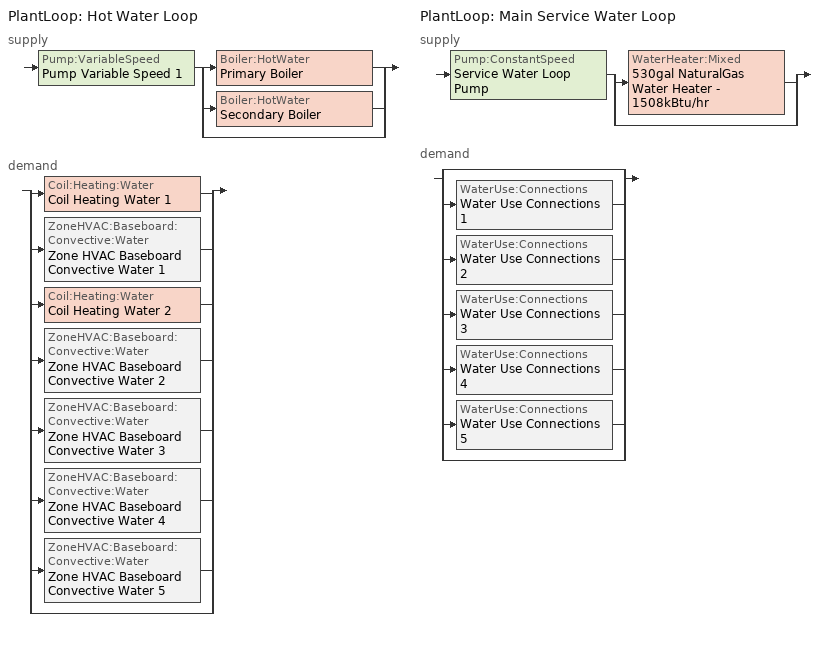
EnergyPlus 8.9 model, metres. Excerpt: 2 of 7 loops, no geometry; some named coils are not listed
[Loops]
PlantLoop 'Hot Water Loop'
 supply: Pump:VariableSpeed 'Pump Variable Speed 1' > split
  | Boiler:HotWater 'Primary Boiler'
  | Boiler:HotWater 'Secondary Boiler'
  | bypass
 demand: split
  | Coil:Heating:Water 'Coil Heating Water 1'
  | ZoneHVAC:Baseboard:Convective:Water 'Zone HVAC Baseboard Convective Water 1'
  | Coil:Heating:Water 'Coil Heating Water 2'
  | ZoneHVAC:Baseboard:Convective:Water 'Zone HVAC Baseboard Convective Water 2'
  | ZoneHVAC:Baseboard:Convective:Water 'Zone HVAC Baseboard Convective Water 3'
  | ZoneHVAC:Baseboard:Convective:Water 'Zone HVAC Baseboard Convective Water 4'
  | ZoneHVAC:Baseboard:Convective:Water 'Zone HVAC Baseboard Convective Water 5'
  | bypass
PlantLoop 'Main Service Water Loop'
 supply: Pump:ConstantSpeed 'Service Water Loop Pump' > split
  | WaterHeater:Mixed '530gal NaturalGas Water Heater - 1508kBtu/hr'
  | bypass
 demand: split
  | bypass
  | WaterUse:Connections 'Water Use Connections 1'
  | WaterUse:Connections 'Water Use Connections 2'
  | WaterUse:Connections 'Water Use Connections 3'
  | WaterUse:Connections 'Water Use Connections 4'
  | WaterUse:Connections 'Water Use Connections 5'
  | bypass
[ZoneHVAC:Baseboard:Convective:Water] Availability Schedule=Always On Discrete; Heating Design Capacity Method=HeatingDesignCapacity; Heating Design Capacity {W}=Autosize; Heating Design Capacity Per Floor Area {W/m2}=0; Fraction of Autosized Heating Design Capacity=0.8; U-Factor Times Area Value {W/K}=Autosize; Maximum Water Flow Rate {m3/s}=Autosize; Convergence Tolerance=0.001
Zone HVAC Baseboard Convective Water 3; Zone HVAC Baseboard Convective Water 4; Zone HVAC Baseboard Convective Water 5; Zone HVAC Baseboard Convective Water 1; Zone HVAC Baseboard Convective Water 2
[SetpointManager:Scheduled]
Service hot water setpoint manager: Control Variable=Temperature; Schedule=Service Water Loop Temp - 140F
[PlantLoop] Fluid Type=Water; Maximum Loop Flow Rate {m3/s}=Autosize; Minimum Loop Flow Rate {m3/s}=0; Plant Loop Volume {m3}=Autocalculate; Load Distribution Scheme=Optimal; Plant Loop Demand Calculation Scheme=SingleSetpoint
Name | Plant Equipment Operation Scheme | Maximum Loop Temperature {C} | Minimum Loop Temperature {C}
Hot Water Loop | Hot Water Loop Operation Schemes | 100 | 0
Main Service Water Loop | Main Service Water Loop Operation Schemes | 60 | 10
[Sizing:Plant] Loop Type=Heating; Sizing Option=NonCoincident; Zone Timesteps in Averaging Window=1; Coincident Sizing Factor Mode=None
Name | Design Loop Exit Temperature {C} | Loop Design Temperature Difference {deltaC}
Hot Water Loop | 82 | 16
Main Service Water Loop | 60 | 5
[Pump:VariableSpeed]
Pump Variable Speed 1: Design Maximum Flow Rate {m3/s}=Autosize; Design Pump Head {Pa}=179352; Design Power Consumption {W}=Autosize; Motor Efficiency=0.9; Fraction of Motor Inefficiencies to Fluid Stream=0; Coefficient 1 of the Part Load Performance Curve=0; Coefficient 2 of the Part Load Performance Curve=1; Coefficient 3 of the Part Load Performance Curve=0; Coefficient 4 of the Part Load Performance Curve=0; Design Minimum Flow Rate {m3/s}=0; Pump Control Type=Intermittent; Skin Loss Radiative Fraction=0.5; Design Power Sizing Method=PowerPerFlowPerPressure; Design Electric Power per Unit Flow Rate {W/(m3/s)}=348701.1; Design Shaft Power per Unit Flow Rate per Unit Head=1.28205; Design Minimum Flow Rate Fraction=0
[Boiler:HotWater] Fuel Type=NaturalGas; Nominal Capacity {W}=Autosize; Nominal Thermal Efficiency=0.8; Design Water Outlet Temperature {C}=82; Design Water Flow Rate {m3/s}=Autosize; Minimum Part Load Ratio=0; Maximum Part Load Ratio=1; Optimum Part Load Ratio=1; Water Outlet Upper Temperature Limit {C}=99; Boiler Flow Mode=ConstantFlow; Parasitic Electric Load {W}=0; Sizing Factor=1
Primary Boiler; Secondary Boiler
[SetpointManager:OutdoorAirReset]
Setpoint Manager Outdoor Air Reset 1: Control Variable=Temperature; Setpoint at Outdoor Low Temperature {C}=82; Outdoor Low Temperature {C}=-16; Setpoint at Outdoor High Temperature {C}=60; Outdoor High Temperature {C}=0
[PlantEquipmentOperationSchemes] Control Scheme Object Type 1=PlantEquipmentOperation:HeatingLoad; Control Scheme Schedule Name 1=Always On Discrete
Name | Control Scheme Name 1
Hot Water Loop Operation Schemes | Hot Water Loop Heating Operation Scheme
Main Service Water Loop Operation Schemes | Main Service Water Loop Heating Operation Scheme
[PlantEquipmentOperation:HeatingLoad] Load Range Lower Limit 1 {W}=0; Load Range Upper Limit 1 {W}=1000000000
Name | Range Equipment List Name 1
Hot Water Loop Heating Operation Scheme | Hot Water Loop Heating Equipment List
Main Service Water Loop Heating Operation Scheme | Main Service Water Loop Heating Equipment List
[PlantEquipmentList]
Hot Water Loop Heating Equipment List: Boiler:HotWater, Primary Boiler, Boiler:HotWater, Secondary Boiler
Main Service Water Loop Heating Equipment List: WaterHeater:Mixed, 530gal NaturalGas Water Heater - 1508kBtu/hr
[Pump:ConstantSpeed]
Service Water Loop Pump: Design Flow Rate {m3/s}=Autosize; Design Pump Head {Pa}=241467; Design Power Consumption {W}=Autosize; Motor Efficiency=0.9; Fraction of Motor Inefficiencies to Fluid Stream=0; Pump Control Type=Intermittent; Design Power Sizing Method=PowerPerFlowPerPressure; Design Electric Power per Unit Flow Rate {W/(m3/s)}=348701.1; Design Shaft Power per Unit Flow Rate per Unit Head=1.28205
[WaterHeater:Mixed]
530gal NaturalGas Water Heater - 1508kBtu/hr: Tank Volume {m3}=2.00712; Setpoint Temperature Schedule=Service Water Loop Temp - 140F; Deadband Temperature Difference {deltaC}=2; Maximum Temperature Limit {C}=82.2222; Heater Control Type=Cycle; Heater Maximum Capacity {W}=442048; Heater Ignition Minimum Flow Rate {m3/s}=0; Heater Ignition Delay {s}=0; Heater Fuel Type=NaturalGas; Heater Thermal Efficiency=0.8; Off Cycle Parasitic Fuel Consumption Rate {W}=20; Off Cycle Parasitic Fuel Type=NaturalGas; Off Cycle Parasitic Heat Fraction to Tank=0.8; On Cycle Parasitic Fuel Consumption Rate {W}=0; On Cycle Parasitic Fuel Type=NaturalGas; On Cycle Parasitic Heat Fraction to Tank=0; Ambient Temperature Indicator=Schedule; Ambient Temperature Schedule=Water Heater Ambient Temp Schedule - 70F; Off Cycle Loss Coefficient to Ambient Temperature {W/K}=6; Off Cycle Loss Fraction to Zone=1; On Cycle Loss Coefficient to Ambient Temperature {W/K}=6; On Cycle Loss Fraction to Zone=1; Use Side Effectiveness=1; Source Side Effectiveness=1; Use Side Design Flow Rate {m3/s}=Autosize; Source Side Design Flow Rate {m3/s}=Autosize; Indirect Water Heating Recovery Time {hr}=1.5; Source Side Flow Control Mode=IndirectHeatPrimarySetpoint
[WaterUse:Connections]
Name | Water Use Equipment Name 1
Water Use Connections 1 | Hotel/motel - lobby-space function Service Water Use 0.64gal/min
Water Use Connections 2 | Hotel/motel - rooms-space function Service Water Use 3.84gal/min
Water Use Connections 3 | Hway lodging - dining-space function Service Water Use 1.84gal/min
Water Use Connections 4 | Hway lodging - rooms-space function Service Water Use 3.84gal/min
Water Use Connections 5 | Lab - classrooms-space function Service Water Use 1.44gal/min
[WaterUse:Equipment]
Name | Peak Flow Rate {m3/s} | Flow Rate Fraction Schedule | Target Temperature Schedule | Zone | Sensible Fraction Schedule | Latent Fraction Schedule
Hotel/motel - lobby-space function Service Water Use 0.64gal/min | 4.017e-05 | NECB-H-Service Water Heating | Schedule Ruleset 5 | ALL_ST=Hotel/Motel - lobby_FL=Story 1_SCH=H | Schedule Ruleset 3 | Schedule Ruleset 4
Hotel/motel - rooms-space function Service Water Use 3.84gal/min | 0.000242107 | NECB-F-Service Water Heating | Schedule Ruleset 8 | DU_BT=Space Function_ST=Hotel/Motel - rooms_FL=Story 1_SCHF | Schedule Ruleset 6 | Schedule Ruleset 7
Hway lodging - dining-space function Service Water Use 1.84gal/min | 0.000115784 | NECB-B-Service Water Heating | Schedule Ruleset 11 | ALL_ST=Hway lodging - dining_FL=Story 1_SCH=B | Schedule Ruleset 9 | Schedule Ruleset 10
Hway lodging - rooms-space function Service Water Use 3.84gal/min | 0.000242107 | NECB-F-Service Water Heating | Schedule Ruleset 14 | DU_BT=Space Function_ST=Hway lodging - rooms_FL=Story 1_SCHF | Schedule Ruleset 12 | Schedule Ruleset 13
Lab - classrooms-space function Service Water Use 1.44gal/min | 9.07755e-05 | NECB-D-Service Water Heating | Schedule Ruleset 17 | ALL_ST=Lab - classrooms_FL=Story 1_SCH=D | Schedule Ruleset 15 | Schedule Ruleset 16
[Schedule:Day:Interval]
NECB-B-Service Water Heating Default; NECB-B-Service Water Heating Default|Wkdy Day: No, 01:00, 0.6, 02:00, 0.5, 09:00, 0.05, 11:00, 0.7, 12:00, 0.4, 13:00, 0.5, 15:00, 0.6, 16:00, 0.4, 18:00, 0.3, 19:00, 0.4, 20:00, 0.5, 22:00, 0.8, 24:00, 0.9
NECB-B-Service Water Heating Sat Day: No, 01:00, 0.7, 02:00, 0.6, 09:00, 0.05, 11:00, 0.7, 12:00, 0.4, 13:00, 0.5, 15:00, 0.6, 16:00, 0.4, 18:00, 0.3, 19:00, 0.4, 20:00, 0.5, 22:00, 0.8, 24:00, 0.9
NECB-B-Service Water Heating Sun|Hol Day: No, 01:00, 0.5, 02:00, 0.6, 09:00, 0.05, 11:00, 0.7, 12:00, 0.4, 13:00, 0.5, 15:00, 0.6, 16:00, 0.4, 18:00, 0.3, 19:00, 0.4, 20:00, 0.5, 22:00, 0.8, 24:00, 0.5
NECB-D-Service Water Heating Default; NECB-D-Service Water Heating Default|Wkdy Day: No, 08:00, 0.05, 10:00, 0.5, 16:00, 0.9, 17:00, 0.7, 18:00, 0.3, 21:00, 0.5, 22:00, 0.3, 24:00, 0.05
NECB-D-Service Water Heating Sat Day; NECB-D-Service Water Heating Sun|Hol Day; Schedule Day 10; Schedule Day 13; Schedule Day 16; Schedule Day 19; Schedule Day 7: No, 24:00, 0.05
NECB-F-Service Water Heating Default; NECB-F-Service Water Heating Default|Wkdy Day: No, 01:00, 0.5, 02:00, 0.3, 03:00, 0.2, 05:00, 0.1, 06:00, 0.2, 07:00, 0.4, 08:00, 0.6, 09:00, 0.9, 10:00, 0.7, 12:00, 0.5, 13:00, 0.4, 14:00, 0.5, 15:00, 0.4, 19:00, 0.3, 20:00, 0.5, 24:00, 0.7
NECB-F-Service Water Heating Sat Day: No, 01:00, 0.5, 02:00, 0.3, 03:00, 0.2, 05:00, 0.1, 06:00, 0.2, 07:00, 0.4, 08:00, 0.5, 09:00, 0.8, 10:00, 0.6, 15:00, 0.5, 16:00, 0.4, 19:00, 0.3, 20:00, 0.5, 24:00, 0.7
NECB-F-Service Water Heating Sun|Hol Day: No, 01:00, 0.5, 02:00, 0.3, 03:00, 0.2, 05:00, 0.1, 06:00, 0.2, 08:00, 0.4, 09:00, 0.6, 10:00, 0.9, 11:00, 0.7, 14:00, 0.5, 15:00, 0.4, 19:00, 0.3, 20:00, 0.4, 24:00, 0.6
NECB-H-Service Water Heating Default; NECB-H-Service Water Heating Default|Wkdy Day; NECB-H-Service Water Heating Sat Day; NECB-H-Service Water Heating Sun|Hol Day: No, 24:00, 0.9
Schedule Day 11; Schedule Day 14; Schedule Day 17; Schedule Day 20; Schedule Day 8; Service Water Loop Temp - 140F Default: No, 24:00, 60
Schedule Day 12; Schedule Day 15; Schedule Day 18; Schedule Day 6; Schedule Day 9: No, 24:00, 0.2
Water Heater Ambient Temp Schedule - 70F Default: No, 24:00, 21.1111
[Schedule:Week:Daily]
NECB-B-Service Water Heating Week Rule - Jan1-Dec31: NECB-B-Service Water Heating Sun|Hol Day, NECB-B-Service Water Heating Default|Wkdy Day, NECB-B-Service Water Heating Default|Wkdy Day, NECB-B-Service Water Heating Default|Wkdy Day, NECB-B-Service Water Heating Default|Wkdy Day, NECB-B-Service Water Heating Default|Wkdy Day, NECB-B-Service Water Heating Sat Day, NECB-B-Service Water Heating Default, NECB-B-Service Water Heating Default, NECB-B-Service Water Heating Default, NECB-B-Service Water Heating Default, NECB-B-Service Water Heating Default
NECB-D-Service Water Heating Week Rule - Jan1-Dec31: NECB-D-Service Water Heating Sun|Hol Day, NECB-D-Service Water Heating Default|Wkdy Day, NECB-D-Service Water Heating Default|Wkdy Day, NECB-D-Service Water Heating Default|Wkdy Day, NECB-D-Service Water Heating Default|Wkdy Day, NECB-D-Service Water Heating Default|Wkdy Day, NECB-D-Service Water Heating Sat Day, NECB-D-Service Water Heating Default, NECB-D-Service Water Heating Default, NECB-D-Service Water Heating Default, NECB-D-Service Water Heating Default, NECB-D-Service Water Heating Default
NECB-F-Service Water Heating Week Rule - Jan1-Dec31: NECB-F-Service Water Heating Sun|Hol Day, NECB-F-Service Water Heating Default|Wkdy Day, NECB-F-Service Water Heating Default|Wkdy Day, NECB-F-Service Water Heating Default|Wkdy Day, NECB-F-Service Water Heating Default|Wkdy Day, NECB-F-Service Water Heating Default|Wkdy Day, NECB-F-Service Water Heating Sat Day, NECB-F-Service Water Heating Default, NECB-F-Service Water Heating Default, NECB-F-Service Water Heating Default, NECB-F-Service Water Heating Default, NECB-F-Service Water Heating Default
NECB-H-Service Water Heating Week Rule - Jan1-Dec31: NECB-H-Service Water Heating Sun|Hol Day, NECB-H-Service Water Heating Default|Wkdy Day, NECB-H-Service Water Heating Default|Wkdy Day, NECB-H-Service Water Heating Default|Wkdy Day, NECB-H-Service Water Heating Default|Wkdy Day, NECB-H-Service Water Heating Default|Wkdy Day, NECB-H-Service Water Heating Sat Day, NECB-H-Service Water Heating Default, NECB-H-Service Water Heating Default, NECB-H-Service Water Heating Default, NECB-H-Service Water Heating Default, NECB-H-Service Water Heating Default
Schedule Ruleset 10 Week Rule - Jan1-Dec31: Schedule Day 13, Schedule Day 13, Schedule Day 13, Schedule Day 13, Schedule Day 13, Schedule Day 13, Schedule Day 13, Schedule Day 13, Schedule Day 13, Schedule Day 13, Schedule Day 13, Schedule Day 13
Schedule Ruleset 11 Week Rule - Jan1-Dec31: Schedule Day 14, Schedule Day 14, Schedule Day 14, Schedule Day 14, Schedule Day 14, Schedule Day 14, Schedule Day 14, Schedule Day 14, Schedule Day 14, Schedule Day 14, Schedule Day 14, Schedule Day 14
Schedule Ruleset 12 Week Rule - Jan1-Dec31: Schedule Day 15, Schedule Day 15, Schedule Day 15, Schedule Day 15, Schedule Day 15, Schedule Day 15, Schedule Day 15, Schedule Day 15, Schedule Day 15, Schedule Day 15, Schedule Day 15, Schedule Day 15
Schedule Ruleset 13 Week Rule - Jan1-Dec31: Schedule Day 16, Schedule Day 16, Schedule Day 16, Schedule Day 16, Schedule Day 16, Schedule Day 16, Schedule Day 16, Schedule Day 16, Schedule Day 16, Schedule Day 16, Schedule Day 16, Schedule Day 16
Schedule Ruleset 14 Week Rule - Jan1-Dec31: Schedule Day 17, Schedule Day 17, Schedule Day 17, Schedule Day 17, Schedule Day 17, Schedule Day 17, Schedule Day 17, Schedule Day 17, Schedule Day 17, Schedule Day 17, Schedule Day 17, Schedule Day 17
Schedule Ruleset 15 Week Rule - Jan1-Dec31: Schedule Day 18, Schedule Day 18, Schedule Day 18, Schedule Day 18, Schedule Day 18, Schedule Day 18, Schedule Day 18, Schedule Day 18, Schedule Day 18, Schedule Day 18, Schedule Day 18, Schedule Day 18
Schedule Ruleset 16 Week Rule - Jan1-Dec31: Schedule Day 19, Schedule Day 19, Schedule Day 19, Schedule Day 19, Schedule Day 19, Schedule Day 19, Schedule Day 19, Schedule Day 19, Schedule Day 19, Schedule Day 19, Schedule Day 19, Schedule Day 19
Schedule Ruleset 17 Week Rule - Jan1-Dec31: Schedule Day 20, Schedule Day 20, Schedule Day 20, Schedule Day 20, Schedule Day 20, Schedule Day 20, Schedule Day 20, Schedule Day 20, Schedule Day 20, Schedule Day 20, Schedule Day 20, Schedule Day 20
Schedule Ruleset 3 Week Rule - Jan1-Dec31: Schedule Day 6, Schedule Day 6, Schedule Day 6, Schedule Day 6, Schedule Day 6, Schedule Day 6, Schedule Day 6, Schedule Day 6, Schedule Day 6, Schedule Day 6, Schedule Day 6, Schedule Day 6
Schedule Ruleset 4 Week Rule - Jan1-Dec31: Schedule Day 7, Schedule Day 7, Schedule Day 7, Schedule Day 7, Schedule Day 7, Schedule Day 7, Schedule Day 7, Schedule Day 7, Schedule Day 7, Schedule Day 7, Schedule Day 7, Schedule Day 7
Schedule Ruleset 5 Week Rule - Jan1-Dec31: Schedule Day 8, Schedule Day 8, Schedule Day 8, Schedule Day 8, Schedule Day 8, Schedule Day 8, Schedule Day 8, Schedule Day 8, Schedule Day 8, Schedule Day 8, Schedule Day 8, Schedule Day 8
Schedule Ruleset 6 Week Rule - Jan1-Dec31: Schedule Day 9, Schedule Day 9, Schedule Day 9, Schedule Day 9, Schedule Day 9, Schedule Day 9, Schedule Day 9, Schedule Day 9, Schedule Day 9, Schedule Day 9, Schedule Day 9, Schedule Day 9
Schedule Ruleset 7 Week Rule - Jan1-Dec31: Schedule Day 10, Schedule Day 10, Schedule Day 10, Schedule Day 10, Schedule Day 10, Schedule Day 10, Schedule Day 10, Schedule Day 10, Schedule Day 10, Schedule Day 10, Schedule Day 10, Schedule Day 10
Schedule Ruleset 8 Week Rule - Jan1-Dec31: Schedule Day 11, Schedule Day 11, Schedule Day 11, Schedule Day 11, Schedule Day 11, Schedule Day 11, Schedule Day 11, Schedule Day 11, Schedule Day 11, Schedule Day 11, Schedule Day 11, Schedule Day 11
Schedule Ruleset 9 Week Rule - Jan1-Dec31: Schedule Day 12, Schedule Day 12, Schedule Day 12, Schedule Day 12, Schedule Day 12, Schedule Day 12, Schedule Day 12, Schedule Day 12, Schedule Day 12, Schedule Day 12, Schedule Day 12, Schedule Day 12
Service Water Loop Temp - 140F Week Rule - Jan1-Dec31: Service Water Loop Temp - 140F Default, Service Water Loop Temp - 140F Default, Service Water Loop Temp - 140F Default, Service Water Loop Temp - 140F Default, Service Water Loop Temp - 140F Default, Service Water Loop Temp - 140F Default, Service Water Loop Temp - 140F Default, Service Water Loop Temp - 140F Default, Service Water Loop Temp - 140F Default, Service Water Loop Temp - 140F Default, Service Water Loop Temp - 140F Default, Service Water Loop Temp - 140F Default
Water Heater Ambient Temp Schedule - 70F Week Rule - Jan1-Dec31: Water Heater Ambient Temp Schedule - 70F Default, Water Heater Ambient Temp Schedule - 70F Default, Water Heater Ambient Temp Schedule - 70F Default, Water Heater Ambient Temp Schedule - 70F Default, Water Heater Ambient Temp Schedule - 70F Default, Water Heater Ambient Temp Schedule - 70F Default, Water Heater Ambient Temp Schedule - 70F Default, Water Heater Ambient Temp Schedule - 70F Default, Water Heater Ambient Temp Schedule - 70F Default, Water Heater Ambient Temp Schedule - 70F Default, Water Heater Ambient Temp Schedule - 70F Default, Water Heater Ambient Temp Schedule - 70F Default
[Schedule:Year]
NECB-B-Service Water Heating: NECB-B-Service Water Heating Week Rule - Jan1-Dec31, 1, 1, 12, 31
NECB-D-Service Water Heating: NECB-D-Service Water Heating Week Rule - Jan1-Dec31, 1, 1, 12, 31
NECB-F-Service Water Heating: NECB-F-Service Water Heating Week Rule - Jan1-Dec31, 1, 1, 12, 31
NECB-H-Service Water Heating: NECB-H-Service Water Heating Week Rule - Jan1-Dec31, 1, 1, 12, 31
Schedule Ruleset 10: Schedule Ruleset 10 Week Rule - Jan1-Dec31, 1, 1, 12, 31
Schedule Ruleset 11: Schedule Ruleset 11 Week Rule - Jan1-Dec31, 1, 1, 12, 31
Schedule Ruleset 12: Schedule Ruleset 12 Week Rule - Jan1-Dec31, 1, 1, 12, 31
Schedule Ruleset 13: Schedule Ruleset 13 Week Rule - Jan1-Dec31, 1, 1, 12, 31
Schedule Ruleset 14: Schedule Ruleset 14 Week Rule - Jan1-Dec31, 1, 1, 12, 31
Schedule Ruleset 15: Schedule Ruleset 15 Week Rule - Jan1-Dec31, 1, 1, 12, 31
Schedule Ruleset 16: Schedule Ruleset 16 Week Rule - Jan1-Dec31, 1, 1, 12, 31
Schedule Ruleset 17: Schedule Ruleset 17 Week Rule - Jan1-Dec31, 1, 1, 12, 31
Schedule Ruleset 3: Schedule Ruleset 3 Week Rule - Jan1-Dec31, 1, 1, 12, 31
Schedule Ruleset 4: Schedule Ruleset 4 Week Rule - Jan1-Dec31, 1, 1, 12, 31
Schedule Ruleset 5: Schedule Ruleset 5 Week Rule - Jan1-Dec31, 1, 1, 12, 31
Schedule Ruleset 6: Schedule Ruleset 6 Week Rule - Jan1-Dec31, 1, 1, 12, 31
Schedule Ruleset 7: Schedule Ruleset 7 Week Rule - Jan1-Dec31, 1, 1, 12, 31
Schedule Ruleset 8: Schedule Ruleset 8 Week Rule - Jan1-Dec31, 1, 1, 12, 31
Schedule Ruleset 9: Schedule Ruleset 9 Week Rule - Jan1-Dec31, 1, 1, 12, 31
Service Water Loop Temp - 140F: Service Water Loop Temp - 140F Week Rule - Jan1-Dec31, 1, 1, 12, 31
Water Heater Ambient Temp Schedule - 70F: Water Heater Ambient Temp Schedule - 70F Week Rule - Jan1-Dec31, 1, 1, 12, 31
[Schedule:Constant]
Always On Discrete: Hourly Value=1
